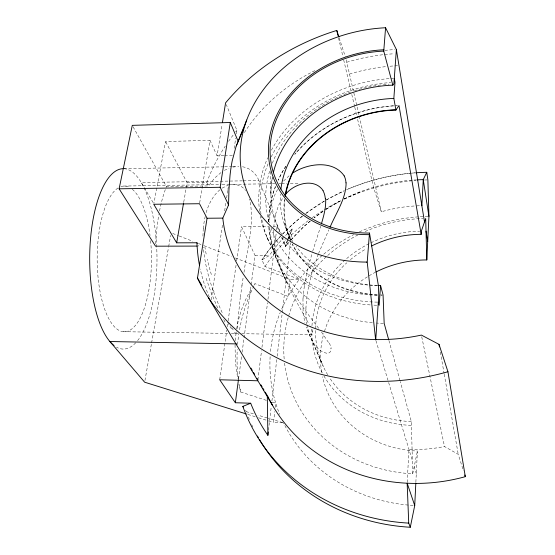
<?xml version="1.0" encoding="UTF-8"?>
<svg xmlns="http://www.w3.org/2000/svg" width="555" height="555" viewBox="0 0 555 555"><rect width="100%" height="100%" fill="white"/><g stroke="black" fill="none" stroke-linecap="round" stroke-linejoin="round"><path stroke-width="0.42" stroke-dasharray="2.77 2.08" d="M273.733 230.172C273.761 264.95 292.978 295.142 309.211 324.557M305.93 307.435L305.944 314.824L306.866 324.078M235.049 344.863L235.389 361.617L237.665 378.697M302.961 298.59L303.113 312.652L304.875 322.975M415.868 482.219L417.402 451.042A104.028 95.432 -7.7 0 1 322.545 376.741M407.204 482.378L408.952 449.397A134.504 121.552 -9.2 0 0 444.493 446.525L458.236 454.358L463.481 470.883M284.583 363.171A139.707 127.442 -8.3 0 0 412.733 473.762L411.338 421.55L400.259 381.521M203.248 228.521L202.901 236.929M235.292 340.624L236.159 332.278M282.648 422.764L273.518 422.438L274.774 411.546M275.252 407.363L275.738 403.173A157.245 144.439 -7.4 0 1 270.195 355.519M235.382 257.95L290.022 279.297L288.045 296.425A157.245 144.439 -7.4 0 0 281.614 309.232M268.495 430.167L271.215 406.947M271.922 400.925L276.758 359.647M277.16 356.206L282.204 313.2M282.301 312.34L290.466 242.674M290.563 241.814L292.076 228.917A184.267 167.527 -8.5 0 0 269.418 255.487L261.911 259.872L264.978 266.525L299.36 279.345A157.245 144.439 -7.4 0 1 353.653 234.668M237.089 328.657L240.253 297.563M257.895 379.932L261.53 350.781M261.96 347.354L267.524 302.773M267.954 299.346L276.189 233.329M276.619 229.902L277.049 226.475L273.58 226.495M238.567 378.774L241.543 356.511M242.119 352.231L251.061 285.457M251.172 284.597L255.071 255.487L241.529 226.704L269.251 226.523M219.711 379.773L226.78 330.176M227.273 326.756L227.633 324.189M228.126 320.769L236.048 265.186M236.652 260.912L241.529 226.704M211.101 299.873L222.701 223.679M224.65 210.838L225.954 202.277M226.606 197.996L227.779 190.289M227.911 189.435L228.299 186.862M234.161 148.338L235.729 138.063M236.381 133.783L236.902 130.363L226.315 104.659M241.897 285.672L243.354 276.293M272.283 177.704L271.152 186.404L270.909 195.367L270.521 170.336M223.873 155.719L217.081 155.872L222.139 124.32M199.661 202.88L209.998 140.38L165.563 141.504L153.895 203.414M244.013 272.304C247.218 248.147 254.925 223.394 249.611 199.023M304.362 285.603L307.019 271.936L312.063 253.302M183.726 202.186L187.104 182.713L165.563 141.504M236.694 328.775C239.038 314.664 243.964 300.935 251.588 288.801M144.945 380.494L151.446 343.795M151.598 342.941L168.533 247.35M168.685 246.496L170.649 235.396M412.733 473.762L417.402 451.042M275.53 214.452L278.617 205.308L282.981 197.622M312.68 251.269L320.707 226.232M206.155 212.579C208.694 204.06 212.919 195.742 219.766 189.893M236.486 331.848L235.244 333.597M287.823 239.51L285.263 246.475L281.323 236.874M288.107 238.733L292.076 228.917L287.816 239.413M287.393 240.544L286.963 241.702A287.344 54.563 -87.6 0 0 285.686 245.254L285.263 246.475L288.988 242.41M318.279 254.19L311.466 274.454L307.643 291.285A70.7 30.338 -71.1 0 0 305.992 307.387M275.544 186.584C271.097 197.719 268.766 209.762 268.807 221.75M318.535 253.51L328.81 229.867M277.542 189.477L274.711 195.117L272.012 202.977A75.237 51.913 64.7 0 0 269.737 221.036L269.723 222.617M133.124 126.866L166.472 186.591L208.569 185.939L214.653 178.03L221.417 172.21M285.943 166.313L282.696 171.349L278.152 180.202A127.026 107.989 -12.6 0 1 285.818 166.257M254.128 284.951L255.009 283.702L288.045 296.425A157.245 144.439 -7.4 0 1 299.36 279.345L290.022 279.297M291.132 239.885L303.814 226.627L310.245 221.161M280.24 236.555L268.904 250.027L261.911 259.872A192.252 175.207 -8.2 0 1 302.433 216.068M283.667 180.965L289.023 175.838M282.37 234.314L294.108 223.006L302.524 216.02M306.256 213.162L324.495 200.993M323.031 211.42L314.102 217.872A167.457 151.487 -9 0 1 322.982 211.351M222.16 188.11L228.265 185.134M325.813 209.485L340.416 200.938M326.527 199.835L343.857 190.969M224.373 170.385L228.958 168.262M344.176 199.016L361.021 191.524M228.882 184.94L232.503 184.343L274.78 183.691M232.933 167.076L238.782 166.438M410.02 173.278C388.223 175.422 366.772 180.958 346.681 189.685A192.252 175.207 -8.2 0 1 414.842 172.862L411.63 173.146M394.029 105.859C356.386 108.197 319.333 125.374 294.795 154.297A127.026 107.989 -12.6 0 1 397.331 105.582L394.855 105.804M224.72 155.698L232.358 155.532M123.931 168.685L223.831 166.819M224.692 166.798L231.581 166.673M232.441 166.653L235.889 166.59M242.452 180.861L141.22 182.526L143.856 186.966M243.319 180.847L258.894 180.59L280.532 233.384M187.104 182.713L206.828 182.387A204.323 174.346 -12.3 0 1 225.247 146.159M123.668 186.057L221.278 184.517M222.139 184.503C230.02 184.024 240.343 182.873 245.497 190.476M279.096 183.622L280.823 183.594M281.683 183.58L286.859 183.504M290.314 183.448L298.937 183.316M255.071 255.487L269.418 255.487M123.175 331.696L227.89 333.437M231.352 333.5L238.275 333.617M241.737 333.673L311.785 334.866L312.465 333.888L312.007 331.113M242.521 166.764C250.034 167.874 256.243 173.604 258.894 180.59M282.717 422.57L268.12 418.234M272.144 402.104L275.738 403.173A157.343 144.529 -7.4 0 0 279.671 414.259M267.35 418.005L258.026 415.202M253.357 413.794L246.364 411.671A189.817 173.521 -7.9 0 0 247.211 413.988M310.911 334.603L311.785 334.866L309.211 332.924L306.138 327.013M266.358 400.356L240.703 392.01L238.837 384.407M247.905 414.439L255.342 416.763M258.644 417.797L267.732 420.635M268.558 420.891L273.518 422.438M172.709 233.468L178.335 235.66M179.14 235.979L192.8 241.314M198.426 243.513L203.241 245.393M204.046 245.705L231.366 256.382M318.605 328.213C295.343 298.16 272.047 264.818 268.911 225.871M321.525 332.091L328.595 342.629M245.49 410.36L246.143 411.345M144.293 187.708L153.527 203.241M198.461 245.463L198.808 246.08M307.345 329.83C311.036 338.862 315.802 351.162 326.742 353.223C329.684 353.861 331.758 350.829 330.842 348.2M206.828 182.387L208.569 185.939M222.153 312.555C212.614 291.888 205.281 269.897 203.31 247.121M209.998 140.38L217.081 155.872M217.678 307.997L211.282 292.908L205.863 277.555M286.956 283.001C278.901 265.38 271.027 247.058 269.91 227.446M266.879 236.978L268.336 240.315M306.984 324.883L310.058 336.059L323.343 366.591M311.071 338.425L321.532 362.38M282.093 237.207L285.776 246.191A167.457 151.487 -9 0 1 288.877 242.341M277.049 226.475L279.345 232.073M284.07 223.207L290.785 240.253M339.174 37.795L345.3 56.603M414.134 206.009A134.504 121.552 -9.2 0 0 381.32 211.823L373.543 187.306L357.531 118.992M375.957 340.701L387.98 380.293M388.653 382.534L412.289 460.393M414.19 466.658L416.292 473.575M388.923 340.534L400.051 380.772M338.557 38.031L342.907 56.582M343.698 59.961L351.01 91.159M351.801 94.537L354.569 106.345M354.763 107.184L356.74 115.62M346.202 59.843L359.002 115.232M359.196 116.071L381.32 211.823M421.731 336.781L444.493 446.525M440.358 352.03L444.083 373.348M444.236 374.202L458.236 454.358M413.1 505.452A157.245 144.439 -7.4 0 1 283.473 422.792M270.528 351.447A157.245 144.439 -7.4 0 1 280.233 312.479M359.46 231.865A157.245 144.439 -7.4 0 1 428.085 216.45M252.768 426.996A189.817 173.521 -7.9 0 1 251.692 424.714M249.348 419.372A189.817 173.521 -7.9 0 1 248.411 417.076M240.703 392.01A189.817 173.521 -7.9 0 1 239.052 383.304M238.414 378.982A189.817 173.521 -7.9 0 1 237.249 349.567M237.596 344.53A189.817 173.521 -7.9 0 1 238.851 333.867M239.524 329.788A189.817 173.521 -7.9 0 1 255.009 283.702M264.978 266.525A189.817 173.521 -7.9 0 1 286.109 240.19M287.823 238.449A189.817 173.521 -7.9 0 1 308.913 220.12M312.25 217.678A189.817 173.521 -7.9 0 1 340.541 200.806M344.232 199.044A189.817 173.521 -7.9 0 1 416.042 180.451M424.499 180A189.817 173.521 -7.9 0 1 427.038 179.938M244.387 132.562A171.106 143.641 -12.9 0 1 315.393 70.332M384.844 50.366A171.106 143.641 -12.9 0 1 394.841 49.603M291.021 239.815A167.457 151.487 -9 0 1 310.155 221.07M325.799 209.457A167.457 151.487 -9 0 1 340.375 200.834M344.128 198.905A167.457 151.487 -9 0 1 416.479 179.889M214.05 291.75A83.888 2.373 62.9 0 1 213.162 290.043M211.351 274.565A93.83 41.916 75.9 0 1 207.265 259.192M206.162 254.003A93.83 41.916 75.9 0 1 204.892 247.037M416.708 205.87A134.504 121.552 -9.2 0 1 421.009 205.738M349.49 74.072A167.27 141.546 -12.7 0 1 386.19 66.593M389.992 66.225A167.27 141.546 -12.7 0 1 397.505 65.726M346.764 62.257A170.135 143.114 -12.8 0 1 394.008 53.779M135.753 342.747A90.188 33.654 90 0 1 116.55 347.201M123.931 168.713A90.188 33.654 90 0 1 156.344 241.342A90.188 33.654 90 0 1 136.794 341.596M377.469 302.128A132.118 110.771 -13 0 1 260.371 216.152M259.601 211.379A132.118 110.771 -13 0 1 267.697 157.786M271.437 150.169A132.118 110.771 -13 0 1 393.446 78.394M376.699 305.236A131.369 110.369 -12.9 0 1 373.411 305.111M370.143 304.917A131.369 110.369 -12.9 0 1 261.426 217.192M260.975 214.015A131.369 110.369 -12.9 0 1 268.433 162.927M271.235 156.857A131.369 110.369 -12.9 0 1 390.734 82.577M411.338 421.543A103.23 93.379 -9.2 0 1 329.323 377.407M327.672 374.764A103.23 93.379 -9.2 0 1 346.813 262.799M350.392 259.685A103.23 93.379 -9.2 0 1 366.043 248.911M383.318 323.35A127.026 107.989 -12.6 0 1 376.519 323.052M372.308 322.705A127.026 107.989 -12.6 0 1 268.793 225.878M268.71 221.75A127.026 107.989 -12.6 0 1 275.419 186.549M329.261 343.08A54.848 11.752 40.5 0 1 331.189 348.471M382.228 294.934A108.419 91.589 -12.8 0 1 380.543 294.899M377.192 294.76A108.419 91.589 -12.8 0 1 292.499 244.096M290.709 240.253A108.419 91.589 -12.8 0 1 284.854 199.467M377.15 285.416A110.265 92.588 -13 0 1 296.072 246.344M292.818 241.64A110.265 92.588 -13 0 1 280.428 194.007M382.319 295.267A108.759 91.88 -12.8 0 1 380.876 295.232M377.261 295.094A108.759 91.88 -12.8 0 1 292.242 244.353M289.849 239.108A108.759 91.88 -12.8 0 1 284.528 199.467M310.571 326.139A57.318 6.82 53.1 0 1 311.008 327.075M312.021 329.538A57.318 6.82 53.1 0 1 312.743 332.036M273.858 227.203A64.595 41.271 69.7 0 1 275.585 214.501M303.058 298.486A62.174 20.819 -74.1 0 1 304.466 285.541M231.456 328.817A68.064 5.592 68.3 0 1 227.141 321.213M233.204 329.941A70.214 6.32 69.5 0 1 230.526 325.577M235.174 333.361A73.482 7.513 73 0 1 234.148 332.611M240.419 297.105A68.605 6.584 -79.6 0 1 242.049 285.36M203.338 228.577A69.84 39.662 77.1 0 1 205.239 216.374M225.018 322.025A70.166 8.852 71.1 0 1 223.721 319.555M150.599 240.62A72.865 27.153 90 0 1 130.966 329.566A72.865 27.153 90 0 1 97.944 276.147A72.865 27.153 90 0 1 118.055 187.985M120.858 186.619A72.865 27.153 90 0 1 129.114 187.195M132.291 189.269A72.865 27.153 90 0 1 150.037 235.549M411.137 425.352A107.073 96.868 -9.2 0 1 323.898 375.895M322.268 372.988A107.073 96.868 -9.2 0 1 311.813 329.157M311.966 325.736A107.073 96.868 -9.2 0 1 419.684 231.171M377.116 295.225A124.806 104.618 -13 0 1 271.055 228.063M269.029 221.813A124.806 104.618 -13 0 1 269.876 170.253M272.339 163.198A124.806 104.618 -13 0 1 350.503 92.061M354.409 90.763A124.806 104.618 -13 0 1 380.855 84.936M383.366 84.644A124.806 104.618 -13 0 1 389.041 84.138M377.532 285.485A118.527 99.13 -13.1 0 1 284.923 239.587M281.891 234.661A118.527 99.13 -13.1 0 1 272.366 177.267M321.657 372.19A104.028 95.432 -7.7 0 1 323.863 333.416M324.515 331.21A104.028 95.432 -7.7 0 1 375.374 272.29M284.16 358.918A139.707 127.442 -8.3 0 1 357.704 235.091M365.148 231.539A139.707 127.442 -8.3 0 1 423.16 218.538M305.736 213.522A192.252 175.207 -8.2 0 1 344.405 190.691M155.636 243.867A91.408 28.922 90 0 1 158.869 214.584M159.535 210.976A91.408 28.922 90 0 1 166.472 186.591M209.318 297.071A204.323 174.346 -12.3 0 1 200.251 269.022M228.563 141.31A204.323 174.346 -12.3 0 1 233.225 134.99M235.66 131.896A204.323 174.346 -12.3 0 1 236.902 130.363"/><path stroke-width="0.83" d="M197.302 243.395L196.956 242.771L176.67 242.833L153.735 204.261L199.516 203.727L207.071 218.24L222.812 218.108L228.556 204.941L228.938 189.824L230.02 175.54A68.876 17.767 89.2 0 1 232.226 160.749L236.118 146.333L243.159 129.544M259.587 439.733A189.817 173.521 -7.9 0 0 410.291 527.25L414.724 505.543L415.827 483.079M376.089 271.929A104.028 95.432 -7.7 0 1 426.795 259.948L428.939 216.443L427.877 179.917L426.76 172.314A192.252 175.207 -8.2 0 0 415.653 172.806M421.869 205.725L423.25 179.653L426.76 172.314M371.642 245.948A103.23 93.379 -9.2 0 1 421.183 234.328L421.349 231.151L425.685 218.497L426.795 259.948M285.319 196.22A108.419 91.589 -12.8 0 1 395.916 110.043L398.983 105.519L421.183 234.328M375.735 339.951L378.787 295.246L378.385 285.492L369.484 233.065A110.07 89.778 -13.7 0 1 270.306 144.654A110.07 89.778 -13.7 0 1 383.748 51.102L385.579 27.75A141.678 115.655 -13.7 0 0 240.495 147.79A141.678 115.655 -13.7 0 0 366.418 262.085L366.466 262.085M378.004 285.443A110.265 92.588 -13 0 0 380.57 285.485L379.169 305.278L378.295 302.135M395.916 110.043L393.849 98.436L394.993 82.362L394.3 78.359M385.579 27.75L396.367 49.534L393.904 83.881L392.822 85.151A118.527 99.13 -13.1 0 0 273.393 172.494M369.484 233.065L367.216 262.085L375.617 339.584M257.791 380.785L219.711 379.773L235.355 402.743L250.687 403.228A184.267 167.527 -8.5 0 0 267.892 435.328L268.294 431.887M271.52 404.366L271.721 402.646M235.355 402.743L238.449 379.627M228.556 204.941L220.168 187.278L230.29 122.495L132.284 125.354L119.11 188.811L155.525 246.184L197.074 246.087M201.819 285.346L197.476 278.048L207.071 218.24M222.43 122.516L225.58 102.876A213.189 179.265 -12.8 0 1 336.781 30.442L338.911 36.984M176.67 242.833L183.58 203.033M321.4 223.949C323.752 215.673 326.333 207.098 325.549 198.392M238.234 141.095L246.704 120.067M237.027 144.036L236.298 145.833M237.394 143.135L238.137 141.324L230.29 122.495M330.003 227.342C335.983 212.912 346.015 198.954 346.112 182.796M285.548 194.423C293.81 183.663 314.296 177.427 323.093 190.601M293.144 172.785C307.63 163.378 333.028 159.701 344.204 175.886M243.277 407.058L242.833 406.392L250.687 403.228M267.808 396.548L267.309 396.735L267.892 435.328M119.11 188.811L220.168 187.278M366.869 262.085L366.522 262.085M236.513 343.906L109.897 341.526L144.64 382.201L246.253 413.926M265.241 392.156L267.843 396.534A167.457 151.487 -9 0 0 465.312 476.662L447.94 371.732L439.019 344.357L421.384 335.088A171.106 143.641 -12.9 0 1 222.812 218.108M250.902 368.083L252.213 370.275M253.475 372.391L254.634 374.348M256.993 378.302L257.86 379.766M260.899 384.865L262.203 387.05M263.07 388.514L263.937 389.971M272.658 405.573L208.569 297.896M414.724 505.543L407.162 483.225L408.723 523.108L410.291 527.25M464.792 475.011L465.312 476.662M388.701 339.743L384.171 323.364L383.068 294.948L380.57 285.485M383.748 51.102L392.822 85.151M336.781 30.442L337.967 35.499M439.019 344.357L439.47 346.91M396.367 49.534L424.513 221.924M426.025 231.192L427.704 241.474M428.939 216.443L423.25 179.653A167.457 151.487 -9 0 0 417.235 179.848M258.29 437.513A189.817 173.521 -7.9 0 1 257.451 436.022M408.723 523.108A192.252 175.207 -8.2 0 1 242.833 406.392M447.94 371.732A213.189 179.265 -12.8 0 1 197.476 278.048M114.046 345.543A90.188 33.654 90 0 1 89.993 246.573A90.188 33.654 90 0 1 123.071 168.699M344.176 175.907A51.927 27.611 -34.7 0 1 345.966 182.866M280.899 189.068A110.265 92.588 -13 0 1 393.849 98.436M395.93 109.779A108.523 91.665 -12.8 0 0 390.179 110.084A108.759 91.88 -12.8 0 0 285.027 196.012M322.996 190.698A55.687 27.084 -49.5 0 1 325.306 198.572M369.366 234.661A111.826 91.214 -13.7 0 1 268.641 144.827A111.826 91.214 -13.7 0 1 383.852 49.79M199.536 265.547A204.323 174.346 -12.3 0 1 196.956 242.771"/></g></svg>
